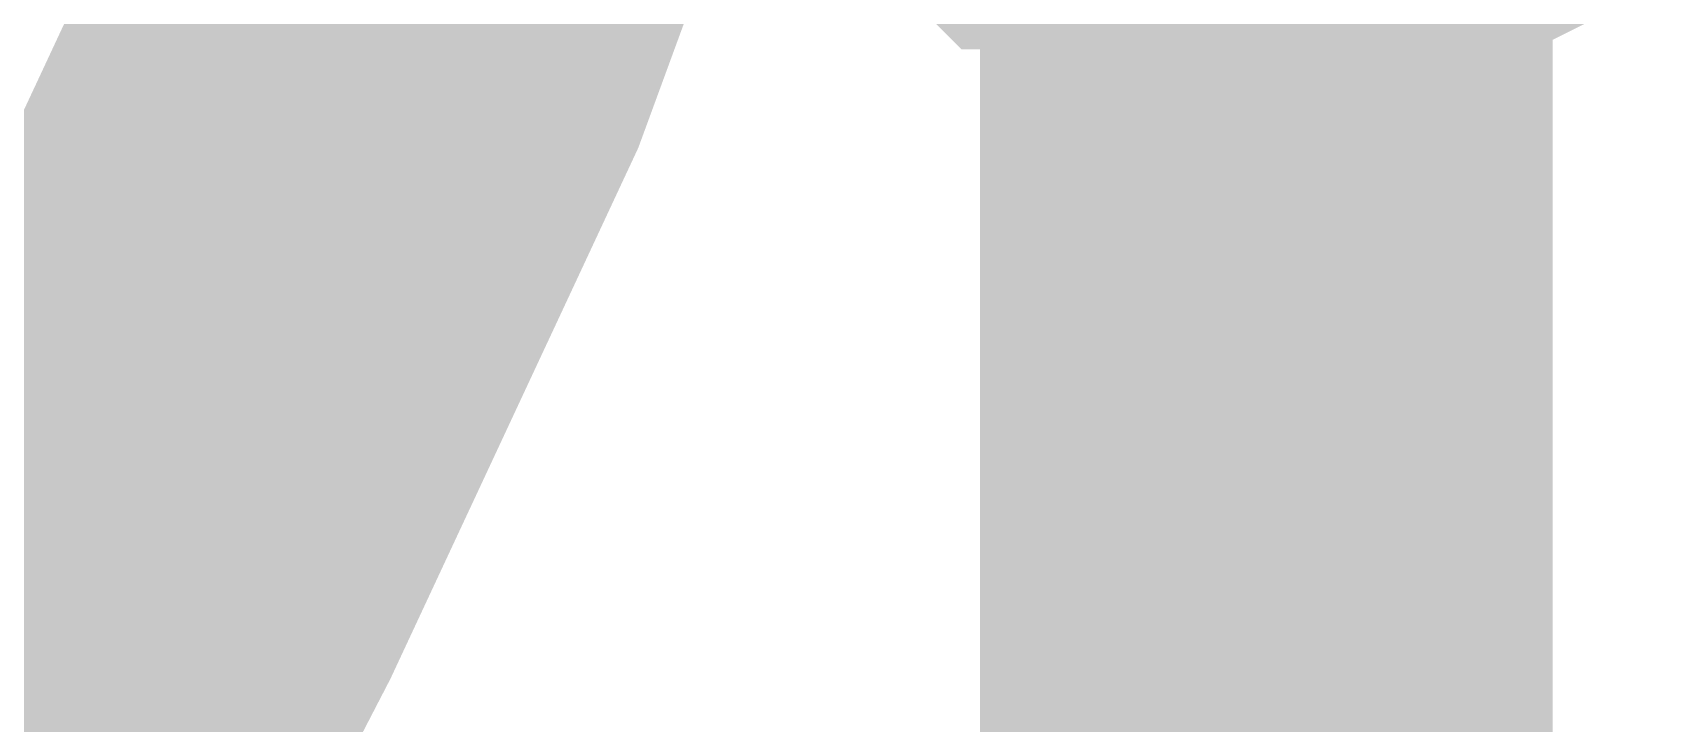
# Model space of a CAD drawing. Header units: inches. Extents: x 0 to 841, y 0 to 594.
# Drawn here: x 518.396 to 520.52, y 128.265 to 129.17 of the extents above; entities that cross this region are included whole.
import ezdxf

# ---------------------------------------------------------------- set-up
doc = ezdxf.new("R2010")
doc.units = ezdxf.units.IN
doc.layers.add('Sheet', color=255, linetype='Continuous')

msp = doc.modelspace()

# ---------------------------------------------------------------- linework, layer by layer
at = {"layer": 'Sheet'}
for points in [[(519.9881, 134.216, 0.7493, 0.7493, 0), (519.9432, 133.4524, 0.7493, 0.7493, 0), (519.8309, 132.7112, 0.7493, 0.7493, 0), (519.6961, 131.9701, 0.7493, 0.7493, 0), (519.5389, 131.2289, 0.7493, 0.7493, 0), (519.3368, 130.5327, 0.7493, 0.7493, 0), (519.0898, 129.8364, 0.7493, 0.7493, 0), (518.8427, 129.1627, 0.7493, 0.7493, 0), (518.5283, 128.4889, 0.7493, 0.7493, 0), (518.1915, 127.8376, 0.7493, 0.7493, 0), (517.8321, 127.2087, 0.7493, 0.7493, 0), (517.4504, 126.6023, 0.7493, 0.7493, 0), (517.0237, 126.0184, 0.7493, 0.7493, 0), (516.5745, 125.4569, 0.7493, 0.7493, 0), (516.1029, 124.9179, 0.7493, 0.7493, 0)], [(516.1029, 124.9179, 0.7493, 0.7493, 0), (516.5745, 125.4569, 0.7493, 0.7493, 0), (517.0237, 126.0184, 0.7493, 0.7493, 0), (517.4504, 126.6023, 0.7493, 0.7493, 0), (517.8321, 127.2087, 0.7493, 0.7493, 0), (518.1915, 127.8376, 0.7493, 0.7493, 0), (518.5283, 128.4889, 0.7493, 0.7493, 0), (518.8427, 129.1627, 0.7493, 0.7493, 0), (519.0898, 129.8364, 0.7493, 0.7493, 0), (519.3368, 130.5327, 0.7493, 0.7493, 0), (519.5389, 131.2289, 0.7493, 0.7493, 0), (519.6961, 131.9701, 0.7493, 0.7493, 0), (519.8309, 132.7112, 0.7493, 0.7493, 0), (519.9432, 133.4524, 0.7493, 0.7493, 0), (519.9881, 134.216, 0.7493, 0.7493, 0)], [(520.0105, 124.9853, 0.7493, 0.7493, 0), (520.0105, 129.9936, 0.7493, 0.7493, 0)], [(520.0105, 124.9853, 0.2997, 0.2997, 0), (520.0105, 129.9936, 0.2997, 0.2997, 0)], [(520.0105, 129.23, 0.2997, 0.2997, 0), (519.9656, 129.23, 0.2997, 0.2997, 0), (519.9207, 129.23, 0.2997, 0.2997, 0), (519.8983, 129.23, 0.2997, 0.2997, 0), (519.8533, 129.2525, 0.2997, 0.2997, 0), (519.8084, 129.2525, 0.2997, 0.2997, 0), (519.786, 129.275, 0.2997, 0.2997, 0), (519.7411, 129.275, 0.2997, 0.2997, 0), (519.7186, 129.2974, 0.2997, 0.2997, 0), (519.6737, 129.2974, 0.2997, 0.2997, 0), (519.6512, 129.3199, 0.2997, 0.2997, 0)], [(520.0105, 129.23, 0.2997, 0.2997, 0), (519.9656, 129.23, 0.2997, 0.2997, 0), (519.9207, 129.23, 0.2997, 0.2997, 0), (519.8983, 129.23, 0.2997, 0.2997, 0), (519.8533, 129.2525, 0.2997, 0.2997, 0), (519.8084, 129.2525, 0.2997, 0.2997, 0), (519.786, 129.275, 0.2997, 0.2997, 0), (519.7411, 129.275, 0.2997, 0.2997, 0), (519.7186, 129.2974, 0.2997, 0.2997, 0), (519.6737, 129.2974, 0.2997, 0.2997, 0), (519.6512, 129.3199, 0.2997, 0.2997, 0)], [(520.0105, 129.23, 0.2997, 0.2997, 0), (519.9656, 129.23, 0.2997, 0.2997, 0), (519.9207, 129.23, 0.2997, 0.2997, 0), (519.8983, 129.23, 0.2997, 0.2997, 0), (519.8533, 129.2525, 0.2997, 0.2997, 0), (519.8084, 129.2525, 0.2997, 0.2997, 0), (519.786, 129.275, 0.2997, 0.2997, 0), (519.7411, 129.275, 0.2997, 0.2997, 0), (519.7186, 129.2974, 0.2997, 0.2997, 0), (519.6737, 129.2974, 0.2997, 0.2997, 0), (519.6512, 129.3199, 0.2997, 0.2997, 0)], [(520.3699, 129.3199, 0.2997, 0.2997, 0), (520.325, 129.2974, 0.2997, 0.2997, 0), (520.3025, 129.2974, 0.2997, 0.2997, 0), (520.2576, 129.275, 0.2997, 0.2997, 0), (520.2351, 129.275, 0.2997, 0.2997, 0), (520.1902, 129.2525, 0.2997, 0.2997, 0), (520.1678, 129.2525, 0.2997, 0.2997, 0), (520.1228, 129.23, 0.2997, 0.2997, 0), (520.0779, 129.23, 0.2997, 0.2997, 0), (520.0555, 129.23, 0.2997, 0.2997, 0), (520.0105, 129.23, 0.2997, 0.2997, 0)], [(520.3699, 129.3199, 0.2997, 0.2997, 0), (520.325, 129.2974, 0.2997, 0.2997, 0), (520.3025, 129.2974, 0.2997, 0.2997, 0), (520.2576, 129.275, 0.2997, 0.2997, 0), (520.2351, 129.275, 0.2997, 0.2997, 0), (520.1902, 129.2525, 0.2997, 0.2997, 0), (520.1678, 129.2525, 0.2997, 0.2997, 0), (520.1228, 129.23, 0.2997, 0.2997, 0), (520.0779, 129.23, 0.2997, 0.2997, 0), (520.0555, 129.23, 0.2997, 0.2997, 0), (520.0105, 129.23, 0.2997, 0.2997, 0)], [(520.3699, 129.3199, 0.2997, 0.2997, 0), (520.325, 129.2974, 0.2997, 0.2997, 0), (520.3025, 129.2974, 0.2997, 0.2997, 0), (520.2576, 129.275, 0.2997, 0.2997, 0), (520.2351, 129.275, 0.2997, 0.2997, 0), (520.1902, 129.2525, 0.2997, 0.2997, 0), (520.1678, 129.2525, 0.2997, 0.2997, 0), (520.1228, 129.23, 0.2997, 0.2997, 0), (520.0779, 129.23, 0.2997, 0.2997, 0), (520.0555, 129.23, 0.2997, 0.2997, 0), (520.0105, 129.23, 0.2997, 0.2997, 0)]]:
    msp.add_lwpolyline(points, format="xyseb", dxfattribs=at)

doc.saveas('drawing.dxf')
